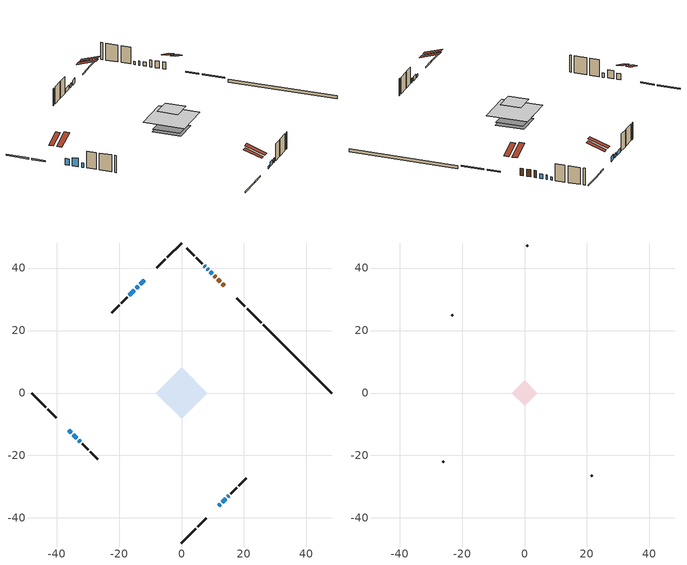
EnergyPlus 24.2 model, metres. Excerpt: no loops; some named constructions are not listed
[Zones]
conditioned space
 floor adiabatic (Floor2 construction): -5.45,0 0,5.45 5.45,0 0,-5.45 z0.15
 floor adiabatic (AdiabaticFloorConstruction): -8.18,0 0,8.18 8.18,0 0,-8.18 z2.59
 floor foundation (Slab1 construction): -5.46,0.24 -0.24,5.46 5.46,-0.24 0.24,-5.46 z-0.76
 wall outside (RimJoist1 construction): 0,-48 4.55,-43.45 / -48,0 -43.45,-4.55 / 0,48 -4.55,43.45 / 25.51,22.49 20.96,27.04 z0.15:0.45
 wall outside (RimJoist2 construction): 5.21,-42.8 7.88,-40.12 / -42.8,-5.21 -40.12,-7.88 / -5.21,42.8 -7.88,40.12 / 20.31,27.7 17.63,30.37 z0.15:0.45
 wall outside (AdiabaticWallConstruction 1): 13.64,34.37 13.06,34.95 / 12.4,35.6 11.55,36.46 / 10.89,37.11 10.45,37.56 z0.15:2.18
 wall outside (AdiabaticWallConstruction): 9.79,38.21 9.14,38.86 / 13.07,-34.93 14.15,-33.85 / 8.49,39.51 8.21,39.8 / -32.82,-15.18 -32.45,-15.56 / 14.81,-33.2 15.15,-32.86 z0.15:1.37; -11.88,36.13 -13.17,34.83 z0.15:1.55; -13.83,34.18 -14.46,33.55 z0.15:1.24; 11.88,-36.13 12.42,-35.59 z0.15:0.86; -36.13,-11.88 -35.35,-12.65 z0.15:1.96; -34.7,-13.31 -33.47,-14.53 z0.15:2.54; -15.11,32.89 -16.68,31.33 z0.15:1.25; 7.55,40.45 7.25,40.76 z0.15:1.01
 wall outside (Wall1 construction): 15.8,-32.2 17.68,-30.32 / -31.79,-16.21 -29.91,-18.09 / -17.33,30.67 -19.21,28.79 / 6.59,41.41 4.71,43.29 z0.15:5.03
 wall outside (Wall2 construction): 18.34,-29.67 20.76,-27.25 / -29.26,-18.75 -26.83,-21.17 / -19.87,28.14 -22.29,25.71 / 4.05,43.95 1.63,46.37 z0.15:5.03
 wall foundation (FoundationWall1 construction): 48,0 26.17,21.83 z-0.76:0.15
 window (WindowConstruction): 9.79,38.21 9.15,38.86 z0.15:1.37
 window (WindowConstruction 4): -11.88,36.13 -13.17,34.83 z0.15:1.55
 window (WindowConstruction 5): -13.83,34.18 -14.46,33.55 z0.15:1.24
 window (WindowConstruction 6): 11.88,-36.13 12.42,-35.59 z0.15:0.86
 window (WindowConstruction 7): -36.13,-11.88 -35.35,-12.65 z0.15:1.95
 window (WindowConstruction 8): -34.7,-13.31 -33.47,-14.53 z0.15:2.54
 window (WindowConstruction 1): -15.11,32.89 -16.68,31.33 z0.15:1.24
 window (WindowConstruction 2): 13.07,-34.93 14.15,-33.85 z0.15:1.37
 window (WindowConstruction 9): 8.49,39.51 8.21,39.79 z0.15:1.37
 window (WindowConstruction 10): -32.82,-15.19 -32.45,-15.56 z0.15:1.37
 window (WindowConstruction 11): 14.81,-33.2 15.15,-32.86 z0.15:1.37
 window (WindowConstruction 3): 7.55,40.45 7.25,40.76 z0.15:1.01
 door (Door): 13.63,34.37 13.06,34.95 z0.15:2.18
 door (Door 1): 12.4,35.6 11.55,36.46 z0.15:2.18
 door (Door 2): 10.89,37.11 10.45,37.55 z0.15:2.18
 ceiling adiabatic (AdiabaticFloorConstruction): 0,-8.18 8.18,0 0,8.18 -8.18,0 z2.59
 roof outside (Roof1 construction): 9.51,-38.5,5.03 5.84,-34.83,6.76 4.87,-35.8,6.76 8.54,-39.46,5.03; -38.5,-9.51,5.03 -34.83,-5.84,6.76 -35.8,-4.87,6.76 -39.46,-8.54,5.03; -9.51,38.5,5.03 -5.84,34.83,6.76 -4.87,35.8,6.76 -8.54,39.46,5.03; 16.01,32,5.03 12.34,28.33,6.76 13.3,27.36,6.76 16.97,31.03,5.03
attic - vented
 floor to conditioned space (Floor1 construction Reversed): -4.12,0 0,4.12 4.12,0 0,-4.12 z5.03
 wall outside (Wall3 construction): 21.42,-26.59 21.73,-26.27 / -26.18,-21.83 -25.86,-22.15 / -22.95,25.06 -23.27,24.74 / 0.98,47.03 0.66,47.35 z0.15:5.03
 roof outside (Roof2 construction): 11.22,-36.78,5.03 7.2,-32.76,6.92 6.15,-33.82,6.92 10.16,-37.84,5.03; -36.78,-11.22,5.03 -32.76,-7.2,6.92 -33.82,-6.15,6.92 -37.84,-10.16,5.03; -11.22,36.78,5.03 -7.2,32.76,6.92 -6.15,33.82,6.92 -10.16,37.84,5.03; 14.29,33.71,5.03 10.27,29.69,6.92 11.33,28.64,6.92 15.35,32.65,5.03
[Material] Roughness=Rough; Thermal Absorptance=0.9
Name | Thickness {m} | Conductivity {W/m-K} | Density {kg/m3} | Specific Heat {J/kg-K} | Solar Absorptance | Visible Absorptance
ceiling loosefill ins | 0.0846667 | 0.0480833 | 16.02 | 1046.75 | 0.7 | 0.7
ceiling stud and cavity | 0.1397 | 0.100938 | 65.682 | 1177.47 | 0.7 | 0.7
gypsum board | 0.0127 | 0.160291 | 801 | 837.4 | 0.6 | 0.6
[Construction]
Floor1 construction: ceiling loosefill ins, ceiling stud and cavity, gypsum board
[EnergyManagementSystem:OutputVariable] Type of Data in Variable=Summed; Update Frequency=ZoneTimestep
Name | EMS Variable | EMS Program or Subroutine | Units
loads_clg_windows_solar_annual_outvar; Energy Management System Output Variable 32 | loads_clg_windows_solar | component_loads_program | J
loads_clg_skylights_conduction_annual_outvar; Energy Management System Output Variable 33 | loads_clg_skylights_conduction | component_loads_program | J
loads_clg_skylights_solar_annual_outvar; Energy Management System Output Variable 34 | loads_clg_skylights_solar | component_loads_program | J
loads_clg_floors_annual_outvar; Energy Management System Output Variable 35 | loads_clg_floors | component_loads_program | J
loads_clg_slabs_annual_outvar; Energy Management System Output Variable 36 | loads_clg_slabs | component_loads_program | J
loads_clg_internal_mass_annual_outvar; Energy Management System Output Variable 37 | loads_clg_internal_mass | component_loads_program | J
loads_clg_infil_annual_outvar; Energy Management System Output Variable 38 | loads_clg_infil | component_loads_program | J
loads_clg_natvent_annual_outvar; Energy Management System Output Variable 39 | loads_clg_natvent | component_loads_program | J
loads_clg_mechvent_annual_outvar; Energy Management System Output Variable 40 | loads_clg_mechvent | component_loads_program | J
loads_clg_whf_annual_outvar; Energy Management System Output Variable 41 | loads_clg_whf | component_loads_program | J
loads_clg_ducts_annual_outvar; Energy Management System Output Variable 42 | loads_clg_ducts | component_loads_program | J
loads_clg_intgains_annual_outvar; Energy Management System Output Variable 43 | loads_clg_intgains | component_loads_program | J
loads_clg_lighting_annual_outvar; Energy Management System Output Variable 44 | loads_clg_lighting | component_loads_program | J
loads_htg_tot_annual_outvar; Energy Management System Output Variable 1; Energy Management System Output Variable 45 | loads_htg_tot | total_loads_program | J
loads_clg_tot_annual_outvar; Energy Management System Output Variable 2; Energy Management System Output Variable 46 | loads_clg_tot | total_loads_program | J
Energy Management System Output Variable 3 | htg_unmet_hours | unmet_hours_program | hr
Energy Management System Output Variable 4 | clg_unmet_hours | unmet_hours_program | hr
Energy Management System Output Variable 5 | loads_htg_roofs | component_loads_program | J
Energy Management System Output Variable 6 | loads_htg_ceilings | component_loads_program | J
Energy Management System Output Variable 7 | loads_htg_walls | component_loads_program | J
Energy Management System Output Variable 8 | loads_htg_rim_joists | component_loads_program | J
Energy Management System Output Variable 9 | loads_htg_foundation_walls | component_loads_program | J
Energy Management System Output Variable 10 | loads_htg_doors | component_loads_program | J
Energy Management System Output Variable 11 | loads_htg_windows_conduction | component_loads_program | J
Energy Management System Output Variable 12 | loads_htg_windows_solar | component_loads_program | J
Energy Management System Output Variable 13 | loads_htg_skylights_conduction | component_loads_program | J
Energy Management System Output Variable 14 | loads_htg_skylights_solar | component_loads_program | J
Energy Management System Output Variable 15 | loads_htg_floors | component_loads_program | J
Energy Management System Output Variable 16 | loads_htg_slabs | component_loads_program | J
Energy Management System Output Variable 17 | loads_htg_internal_mass | component_loads_program | J
Energy Management System Output Variable 18 | loads_htg_infil | component_loads_program | J
Energy Management System Output Variable 19 | loads_htg_natvent | component_loads_program | J
Energy Management System Output Variable 20 | loads_htg_mechvent | component_loads_program | J
Energy Management System Output Variable 21 | loads_htg_whf | component_loads_program | J
Energy Management System Output Variable 22 | loads_htg_ducts | component_loads_program | J
Energy Management System Output Variable 23 | loads_htg_intgains | component_loads_program | J
Energy Management System Output Variable 24 | loads_htg_lighting | component_loads_program | J
Energy Management System Output Variable 25 | loads_clg_roofs | component_loads_program | J
Energy Management System Output Variable 26 | loads_clg_ceilings | component_loads_program | J
Energy Management System Output Variable 27 | loads_clg_walls | component_loads_program | J
Energy Management System Output Variable 28 | loads_clg_rim_joists | component_loads_program | J
Energy Management System Output Variable 29 | loads_clg_foundation_walls | component_loads_program | J
Energy Management System Output Variable 30 | loads_clg_doors | component_loads_program | J
Energy Management System Output Variable 31 | loads_clg_windows_conduction | component_loads_program | J
[Schedule:Day:Interval]
interior lighting schedule day: No, 01:00, 0.108182, 04:00, 0.0901515, 05:00, 0.0991667, 06:00, 0.162273, 07:00, 0.270455, 08:00, 0.342576, 10:00, 0.369621, 11:00, 0.351591, 12:00, 0.333561, 13:00, 0.324545, 14:00, 0.31553, 15:00, 0.333561, 16:00, 0.369621, 17:00, 0.450758, 18:00, 0.585985, 19:00, 0.775303, 20:00, 0.955606, 21:00, 0.991667, 22:00, 0.712197, 23:00, 0.360606, 24:00, 0.162273
interior lighting schedule day 1: No, 01:00, 0.100909, 04:00, 0.0840909, 05:00, 0.0925, 06:00, 0.151364, 07:00, 0.252273, 08:00, 0.319545, 10:00, 0.344773, 11:00, 0.327955, 12:00, 0.311136, 13:00, 0.302727, 14:00, 0.294318, 15:00, 0.311136, 16:00, 0.344773, 17:00, 0.420455, 18:00, 0.546591, 19:00, 0.723182, 20:00, 0.891364, 21:00, 0.925, 22:00, 0.664318, 23:00, 0.336364, 24:00, 0.151364
interior lighting schedule day 2: No, 01:00, 0.0927273, 04:00, 0.0772727, 05:00, 0.085, 06:00, 0.139091, 07:00, 0.231818, 08:00, 0.293636, 10:00, 0.316818, 11:00, 0.301364, 12:00, 0.285909, 13:00, 0.278182, 14:00, 0.270455, 15:00, 0.285909, 16:00, 0.316818, 17:00, 0.386364, 18:00, 0.502273, 19:00, 0.664545, 20:00, 0.819091, 21:00, 0.85, 22:00, 0.610455, 23:00, 0.309091, 24:00, 0.139091
interior lighting schedule day 3: No, 01:00, 0.0845455, 04:00, 0.0704545, 05:00, 0.0775, 06:00, 0.126818, 07:00, 0.211364, 08:00, 0.267727, 10:00, 0.288864, 11:00, 0.274773, 12:00, 0.260682, 13:00, 0.253636, 14:00, 0.246591, 15:00, 0.260682, 16:00, 0.288864, 17:00, 0.352273, 18:00, 0.457955, 19:00, 0.605909, 20:00, 0.746818, 21:00, 0.775, 22:00, 0.556591, 23:00, 0.281818, 24:00, 0.126818
interior lighting schedule day 4: No, 01:00, 0.0763636, 04:00, 0.0636364, 05:00, 0.07, 06:00, 0.114545, 07:00, 0.190909, 08:00, 0.241818, 10:00, 0.260909, 11:00, 0.248182, 12:00, 0.235455, 13:00, 0.229091, 14:00, 0.222727, 15:00, 0.235455, 16:00, 0.260909, 17:00, 0.318182, 18:00, 0.413636, 19:00, 0.547273, 20:00, 0.674545, 21:00, 0.7, 22:00, 0.502727, 23:00, 0.254545, 24:00, 0.114545
interior lighting schedule day 5: No, 01:00, 0.0727273, 04:00, 0.0606061, 05:00, 0.0666667, 06:00, 0.109091, 07:00, 0.181818, 08:00, 0.230303, 10:00, 0.248485, 11:00, 0.236364, 12:00, 0.224242, 13:00, 0.218182, 14:00, 0.212121, 15:00, 0.224242, 16:00, 0.248485, 17:00, 0.30303, 18:00, 0.393939, 19:00, 0.521212, 20:00, 0.642424, 21:00, 0.666667, 22:00, 0.478788, 23:00, 0.242424, 24:00, 0.109091
interior lighting schedule day 6: No, 01:00, 0.0745455, 04:00, 0.0621212, 05:00, 0.0683333, 06:00, 0.111818, 07:00, 0.186364, 08:00, 0.236061, 10:00, 0.254697, 11:00, 0.242273, 12:00, 0.229848, 13:00, 0.223636, 14:00, 0.217424, 15:00, 0.229848, 16:00, 0.254697, 17:00, 0.310606, 18:00, 0.403788, 19:00, 0.534242, 20:00, 0.658485, 21:00, 0.683333, 22:00, 0.490758, 23:00, 0.248485, 24:00, 0.111818
interior lighting schedule day 7: No, 01:00, 0.08, 04:00, 0.0666667, 05:00, 0.0733333, 06:00, 0.12, 07:00, 0.2, 08:00, 0.253333, 10:00, 0.273333, 11:00, 0.26, 12:00, 0.246667, 13:00, 0.24, 14:00, 0.233333, 15:00, 0.246667, 16:00, 0.273333, 17:00, 0.333333, 18:00, 0.433333, 19:00, 0.573333, 20:00, 0.706667, 21:00, 0.733333, 22:00, 0.526667, 23:00, 0.266667, 24:00, 0.12
interior lighting schedule day 8: No, 01:00, 0.0890909, 04:00, 0.0742424, 05:00, 0.0816667, 06:00, 0.133636, 07:00, 0.222727, 08:00, 0.282121, 10:00, 0.304394, 11:00, 0.289545, 12:00, 0.274697, 13:00, 0.267273, 14:00, 0.259848, 15:00, 0.274697, 16:00, 0.304394, 17:00, 0.371212, 18:00, 0.482576, 19:00, 0.638485, 20:00, 0.78697, 21:00, 0.816667, 22:00, 0.586515, 23:00, 0.29697, 24:00, 0.133636
interior lighting schedule day 9: No, 01:00, 0.0972727, 04:00, 0.0810606, 05:00, 0.0891667, 06:00, 0.145909, 07:00, 0.243182, 08:00, 0.30803, 10:00, 0.332348, 11:00, 0.316136, 12:00, 0.299924, 13:00, 0.291818, 14:00, 0.283712, 15:00, 0.299924, 16:00, 0.332348, 17:00, 0.405303, 18:00, 0.526894, 19:00, 0.697121, 20:00, 0.859242, 21:00, 0.891667, 22:00, 0.640379, 23:00, 0.324242, 24:00, 0.145909
interior lighting schedule day 10: No, 01:00, 0.105455, 04:00, 0.0878788, 05:00, 0.0966667, 06:00, 0.158182, 07:00, 0.263636, 08:00, 0.333939, 10:00, 0.360303, 11:00, 0.342727, 12:00, 0.325152, 13:00, 0.316364, 14:00, 0.307576, 15:00, 0.325152, 16:00, 0.360303, 17:00, 0.439394, 18:00, 0.571212, 19:00, 0.755758, 20:00, 0.931515, 21:00, 0.966667, 22:00, 0.694242, 23:00, 0.351515, 24:00, 0.158182
interior lighting schedule day 11: No, 01:00, 0.109091, 04:00, 0.0909091, 05:00, 0.1, 06:00, 0.163636, 07:00, 0.272727, 08:00, 0.345455, 10:00, 0.372727, 11:00, 0.354545, 12:00, 0.336364, 13:00, 0.327273, 14:00, 0.318182, 15:00, 0.336364, 16:00, 0.372727, 17:00, 0.454545, 18:00, 0.590909, 19:00, 0.781818, 20:00, 0.963636, 21:00, 1, 22:00, 0.718182, 23:00, 0.363636, 24:00, 0.163636
interior lighting schedule default day; occupants schedule default day; clothes dryer schedule default day; cooking range schedule default day; mech vent bath fan 0 schedule default day; misc plug loads schedule default day; general water use schedule default day; heating setpoint default day; cooling setpoint default day; clothes dryer exhaust 0 schedule default day; cooling season schedule day; cooling season schedule day 2; cooling season schedule default day; exterior lighting schedule default day; natural vent schedule default day: No, 24:00, 0
occupants schedule day: No, 05:00, 0.426829, 06:00, 0.719512, 07:00, 1, 08:00, 0.670732, 09:00, 0.329268, 14:00, 0.170732, 15:00, 0.231707, 16:00, 0.329268, 17:00, 0.5, 18:00, 0.670732, 19:00, 0.829268, 21:00, 1, 22:00, 0.853659, 23:00, 0.646341, 24:00, 0.426829
clothes dryer schedule day; clothes dryer exhaust 0 schedule day: No, 01:00, 0.123457, 02:00, 0.0740741, 03:00, 0.0493827, 04:00, 0.0246914, 05:00, 0.0493827, 06:00, 0.0740741, 07:00, 0.197531, 08:00, 0.395062, 09:00, 0.592593, 10:00, 0.839506, 11:00, 0.962963, 12:00, 1, 13:00, 0.91358, 14:00, 0.82716, 15:00, 0.716049, 16:00, 0.753086, 17:00, 0.679012, 18:00, 0.666667, 20:00, 0.62963, 21:00, 0.641975, 22:00, 0.666667, 23:00, 0.54321, 24:00, 0.296296
cooking range schedule day: No, 05:00, 0.0597015, 06:00, 0.11194, 07:00, 0.171642, 08:00, 0.291045, 11:00, 0.343284, 12:00, 0.402985, 13:00, 0.462687, 14:00, 0.343284, 15:00, 0.291045, 16:00, 0.402985, 17:00, 0.567164, 18:00, 1, 19:00, 0.850746, 20:00, 0.432836, 21:00, 0.291045, 22:00, 0.231343, 23:00, 0.171642, 24:00, 0.11194
mech vent bath fan 0 schedule day: No, 07:00, 0, 08:00, 1, 09:00, 0.2, 24:00, 0
misc plug loads schedule day: No, 06:00, 0.705882, 07:00, 0.745098, 08:00, 0.803922, 15:00, 0.823529, 16:00, 0.862745, 17:00, 0.921569, 18:00, 0.980392, 19:00, 1, 20:00, 0.980392, 21:00, 0.941176, 22:00, 0.862745, 23:00, 0.784314, 24:00, 0.72549
general water use schedule day: No, 01:00, 0.315068, 03:00, 0.287671, 04:00, 0.342466, 05:00, 0.369863, 06:00, 0.520548, 07:00, 0.60274, 08:00, 0.534247, 10:00, 0.506849, 11:00, 0.465753, 14:00, 0.479452, 15:00, 0.534247, 16:00, 0.589041, 17:00, 0.69863, 18:00, 0.876712, 19:00, 0.890411, 20:00, 0.986301, 21:00, 1, 22:00, 0.863014, 23:00, 0.616438, 24:00, 0.465753
heating setpoint day: No, 07:00, 18, 23:00, 21, 24:00, 18
cooling setpoint day: No, 24:00, 25
cooling season schedule day 1: No, 24:00, 1
exterior lighting schedule day: No, 01:00, 0.566667, 03:00, 0.524167, 05:00, 0.495833, 06:00, 0.5525, 07:00, 0.623333, 08:00, 0.580833, 09:00, 0.439167, 10:00, 0.354167, 12:00, 0.34, 13:00, 0.354167, 14:00, 0.396667, 15:00, 0.425, 16:00, 0.495833, 17:00, 0.623333, 18:00, 0.793333, 19:00, 0.906667, 20:00, 0.963333, 21:00, 0.991667, 22:00, 0.920833, 23:00, 0.793333, 24:00, 0.665833
exterior lighting schedule day 1: No, 01:00, 0.528571, 03:00, 0.488929, 05:00, 0.4625, 06:00, 0.515357, 07:00, 0.581429, 08:00, 0.541786, 09:00, 0.409643, 10:00, 0.330357, 12:00, 0.317143, 13:00, 0.330357, 14:00, 0.37, 15:00, 0.396429, 16:00, 0.4625, 17:00, 0.581429, 18:00, 0.74, 19:00, 0.845714, 20:00, 0.898571, 21:00, 0.925, 22:00, 0.858929, 23:00, 0.74, 24:00, 0.621071
exterior lighting schedule day 10: No, 01:00, 0.552381, 03:00, 0.510952, 05:00, 0.483333, 06:00, 0.538571, 07:00, 0.607619, 08:00, 0.56619, 09:00, 0.428095, 10:00, 0.345238, 12:00, 0.331429, 13:00, 0.345238, 14:00, 0.386667, 15:00, 0.414286, 16:00, 0.483333, 17:00, 0.607619, 18:00, 0.773333, 19:00, 0.88381, 20:00, 0.939048, 21:00, 0.966667, 22:00, 0.897619, 23:00, 0.773333, 24:00, 0.649048
exterior lighting schedule day 11: No, 01:00, 0.571429, 03:00, 0.528571, 05:00, 0.5, 06:00, 0.557143, 07:00, 0.628571, 08:00, 0.585714, 09:00, 0.442857, 10:00, 0.357143, 12:00, 0.342857, 13:00, 0.357143, 14:00, 0.4, 15:00, 0.428571, 16:00, 0.5, 17:00, 0.628571, 18:00, 0.8, 19:00, 0.914286, 20:00, 0.971429, 21:00, 1, 22:00, 0.928571, 23:00, 0.8, 24:00, 0.671429
exterior lighting schedule day 2: No, 01:00, 0.485714, 03:00, 0.449286, 05:00, 0.425, 06:00, 0.473571, 07:00, 0.534286, 08:00, 0.497857, 09:00, 0.376429, 10:00, 0.303571, 12:00, 0.291429, 13:00, 0.303571, 14:00, 0.34, 15:00, 0.364286, 16:00, 0.425, 17:00, 0.534286, 18:00, 0.68, 19:00, 0.777143, 20:00, 0.825714, 21:00, 0.85, 22:00, 0.789286, 23:00, 0.68, 24:00, 0.570714
exterior lighting schedule day 3: No, 01:00, 0.442857, 03:00, 0.409643, 05:00, 0.3875, 06:00, 0.431786, 07:00, 0.487143, 08:00, 0.453929, 09:00, 0.343214, 10:00, 0.276786, 12:00, 0.265714, 13:00, 0.276786, 14:00, 0.31, 15:00, 0.332143, 16:00, 0.3875, 17:00, 0.487143, 18:00, 0.62, 19:00, 0.708571, 20:00, 0.752857, 21:00, 0.775, 22:00, 0.719643, 23:00, 0.62, 24:00, 0.520357
exterior lighting schedule day 4: No, 01:00, 0.4, 03:00, 0.37, 05:00, 0.35, 06:00, 0.39, 07:00, 0.44, 08:00, 0.41, 09:00, 0.31, 10:00, 0.25, 12:00, 0.24, 13:00, 0.25, 14:00, 0.28, 15:00, 0.3, 16:00, 0.35, 17:00, 0.44, 18:00, 0.56, 19:00, 0.64, 20:00, 0.68, 21:00, 0.7, 22:00, 0.65, 23:00, 0.56, 24:00, 0.47
exterior lighting schedule day 5: No, 01:00, 0.380952, 03:00, 0.352381, 05:00, 0.333333, 06:00, 0.371429, 07:00, 0.419048, 08:00, 0.390476, 09:00, 0.295238, 10:00, 0.238095, 12:00, 0.228571, 13:00, 0.238095, 14:00, 0.266667, 15:00, 0.285714, 16:00, 0.333333, 17:00, 0.419048, 18:00, 0.533333, 19:00, 0.609524, 20:00, 0.647619, 21:00, 0.666667, 22:00, 0.619048, 23:00, 0.533333, 24:00, 0.447619
exterior lighting schedule day 6: No, 01:00, 0.390476, 03:00, 0.36119, 05:00, 0.341667, 06:00, 0.380714, 07:00, 0.429524, 08:00, 0.400238, 09:00, 0.302619, 10:00, 0.244048, 12:00, 0.234286, 13:00, 0.244048, 14:00, 0.273333, 15:00, 0.292857, 16:00, 0.341667, 17:00, 0.429524, 18:00, 0.546667, 19:00, 0.624762, 20:00, 0.66381, 21:00, 0.683333, 22:00, 0.634524, 23:00, 0.546667, 24:00, 0.45881
exterior lighting schedule day 7: No, 01:00, 0.419048, 03:00, 0.387619, 05:00, 0.366667, 06:00, 0.408571, 07:00, 0.460952, 08:00, 0.429524, 09:00, 0.324762, 10:00, 0.261905, 12:00, 0.251429, 13:00, 0.261905, 14:00, 0.293333, 15:00, 0.314286, 16:00, 0.366667, 17:00, 0.460952, 18:00, 0.586667, 19:00, 0.670476, 20:00, 0.712381, 21:00, 0.733333, 22:00, 0.680952, 23:00, 0.586667, 24:00, 0.492381
exterior lighting schedule day 8: No, 01:00, 0.466667, 03:00, 0.431667, 05:00, 0.408333, 06:00, 0.455, 07:00, 0.513333, 08:00, 0.478333, 09:00, 0.361667, 10:00, 0.291667, 12:00, 0.28, 13:00, 0.291667, 14:00, 0.326667, 15:00, 0.35, 16:00, 0.408333, 17:00, 0.513333, 18:00, 0.653333, 19:00, 0.746667, 20:00, 0.793333, 21:00, 0.816667, 22:00, 0.758333, 23:00, 0.653333, 24:00, 0.548333
exterior lighting schedule day 9: No, 01:00, 0.509524, 03:00, 0.47131, 05:00, 0.445833, 06:00, 0.496786, 07:00, 0.560476, 08:00, 0.522262, 09:00, 0.394881, 10:00, 0.318452, 12:00, 0.305714, 13:00, 0.318452, 14:00, 0.356667, 15:00, 0.382143, 16:00, 0.445833, 17:00, 0.560476, 18:00, 0.713333, 19:00, 0.815238, 20:00, 0.86619, 21:00, 0.891667, 22:00, 0.827976, 23:00, 0.713333, 24:00, 0.59869
[Schedule:Week:Daily]
heating setpoint Week Rule - Jan1-Dec31: heating setpoint day, heating setpoint day, heating setpoint day, heating setpoint day, heating setpoint day, heating setpoint day, heating setpoint day, heating setpoint default day, heating setpoint default day, heating setpoint default day, heating setpoint default day, heating setpoint default day
cooling setpoint Week Rule - Jan1-Dec31: cooling setpoint day, cooling setpoint day, cooling setpoint day, cooling setpoint day, cooling setpoint day, cooling setpoint day, cooling setpoint day, cooling setpoint default day, cooling setpoint default day, cooling setpoint default day, cooling setpoint default day, cooling setpoint default day
clothes dryer exhaust 0 schedule Week Rule - Jan1-Dec31: clothes dryer exhaust 0 schedule day, clothes dryer exhaust 0 schedule day, clothes dryer exhaust 0 schedule day, clothes dryer exhaust 0 schedule day, clothes dryer exhaust 0 schedule day, clothes dryer exhaust 0 schedule day, clothes dryer exhaust 0 schedule day, clothes dryer exhaust 0 schedule default day, clothes dryer exhaust 0 schedule default day, clothes dryer exhaust 0 schedule default day, clothes dryer exhaust 0 schedule default day, clothes dryer exhaust 0 schedule default day
cooling season schedule Week Rule - Jan1-May26: cooling season schedule day, cooling season schedule day, cooling season schedule day, cooling season schedule day, cooling season schedule day, cooling season schedule day, cooling season schedule day, cooling season schedule default day, cooling season schedule default day, cooling season schedule default day, cooling season schedule default day, cooling season schedule default day
cooling season schedule Week Rule - May27-Jun2: cooling season schedule day, cooling season schedule day, cooling season schedule day, cooling season schedule day, cooling season schedule day, cooling season schedule day 1, cooling season schedule day 1, cooling season schedule default day, cooling season schedule default day, cooling season schedule default day, cooling season schedule default day, cooling season schedule default day
cooling season schedule Week Rule - Jun3-Aug25: cooling season schedule day 1, cooling season schedule day 1, cooling season schedule day 1, cooling season schedule day 1, cooling season schedule day 1, cooling season schedule day 1, cooling season schedule day 1, cooling season schedule default day, cooling season schedule default day, cooling season schedule default day, cooling season schedule default day, cooling season schedule default day
cooling season schedule Week Rule - Aug26-Sep1: cooling season schedule day 1, cooling season schedule day 1, cooling season schedule day 1, cooling season schedule day 1, cooling season schedule day 1, cooling season schedule day 1, cooling season schedule day 2, cooling season schedule default day, cooling season schedule default day, cooling season schedule default day, cooling season schedule default day, cooling season schedule default day
cooling season schedule Week Rule - Sep2-Dec31: cooling season schedule day 2, cooling season schedule day 2, cooling season schedule day 2, cooling season schedule day 2, cooling season schedule day 2, cooling season schedule day 2, cooling season schedule day 2, cooling season schedule default day, cooling season schedule default day, cooling season schedule default day, cooling season schedule default day, cooling season schedule default day
exterior lighting schedule Week Rule - Aug5-Aug25: exterior lighting schedule day 7, exterior lighting schedule day 7, exterior lighting schedule day 7, exterior lighting schedule day 7, exterior lighting schedule day 7, exterior lighting schedule day 7, exterior lighting schedule day 7, exterior lighting schedule default day, exterior lighting schedule default day, exterior lighting schedule default day, exterior lighting schedule default day, exterior lighting schedule default day
exterior lighting schedule Week Rule - Aug26-Sep1: exterior lighting schedule day 7, exterior lighting schedule day 7, exterior lighting schedule day 7, exterior lighting schedule day 7, exterior lighting schedule day 7, exterior lighting schedule day 7, exterior lighting schedule day 8, exterior lighting schedule default day, exterior lighting schedule default day, exterior lighting schedule default day, exterior lighting schedule default day, exterior lighting schedule default day
exterior lighting schedule Week Rule - Sep2-Sep29: exterior lighting schedule day 8, exterior lighting schedule day 8, exterior lighting schedule day 8, exterior lighting schedule day 8, exterior lighting schedule day 8, exterior lighting schedule day 8, exterior lighting schedule day 8, exterior lighting schedule default day, exterior lighting schedule default day, exterior lighting schedule default day, exterior lighting schedule default day, exterior lighting schedule default day
exterior lighting schedule Week Rule - Sep30-Oct6: exterior lighting schedule day 8, exterior lighting schedule day 9, exterior lighting schedule day 9, exterior lighting schedule day 9, exterior lighting schedule day 9, exterior lighting schedule day 9, exterior lighting schedule day 9, exterior lighting schedule default day, exterior lighting schedule default day, exterior lighting schedule default day, exterior lighting schedule default day, exterior lighting schedule default day
exterior lighting schedule Week Rule - Oct7-Oct27: exterior lighting schedule day 9, exterior lighting schedule day 9, exterior lighting schedule day 9, exterior lighting schedule day 9, exterior lighting schedule day 9, exterior lighting schedule day 9, exterior lighting schedule day 9, exterior lighting schedule default day, exterior lighting schedule default day, exterior lighting schedule default day, exterior lighting schedule default day, exterior lighting schedule default day
exterior lighting schedule Week Rule - Oct28-Nov3: exterior lighting schedule day 9, exterior lighting schedule day 9, exterior lighting schedule day 9, exterior lighting schedule day 9, exterior lighting schedule day 10, exterior lighting schedule day 10, exterior lighting schedule day 10, exterior lighting schedule default day, exterior lighting schedule default day, exterior lighting schedule default day, exterior lighting schedule default day, exterior lighting schedule default day
exterior lighting schedule Week Rule - Nov4-Nov24: exterior lighting schedule day 10, exterior lighting schedule day 10, exterior lighting schedule day 10, exterior lighting schedule day 10, exterior lighting schedule day 10, exterior lighting schedule day 10, exterior lighting schedule day 10, exterior lighting schedule default day, exterior lighting schedule default day, exterior lighting schedule default day, exterior lighting schedule default day, exterior lighting schedule default day
exterior lighting schedule Week Rule - Nov25-Dec1: exterior lighting schedule day 10, exterior lighting schedule day 10, exterior lighting schedule day 10, exterior lighting schedule day 10, exterior lighting schedule day 10, exterior lighting schedule day 10, exterior lighting schedule day 11, exterior lighting schedule default day, exterior lighting schedule default day, exterior lighting schedule default day, exterior lighting schedule default day, exterior lighting schedule default day
exterior lighting schedule Week Rule - Dec2-Dec31: exterior lighting schedule day 11, exterior lighting schedule day 11, exterior lighting schedule day 11, exterior lighting schedule day 11, exterior lighting schedule day 11, exterior lighting schedule day 11, exterior lighting schedule day 11, exterior lighting schedule default day, exterior lighting schedule default day, exterior lighting schedule default day, exterior lighting schedule default day, exterior lighting schedule default day
natural vent schedule Week Rule - Jan1-Dec31: natural vent schedule default day, natural vent schedule default day, natural vent schedule default day, natural vent schedule default day, natural vent schedule default day, natural vent schedule default day, natural vent schedule default day, natural vent schedule default day, natural vent schedule default day, natural vent schedule default day, natural vent schedule default day, natural vent schedule default day
[Schedule:Year]
heating setpoint: heating setpoint Week Rule - Jan1-Dec31, 1, 1, 12, 31
cooling setpoint: cooling setpoint Week Rule - Jan1-Dec31, 1, 1, 12, 31
clothes dryer exhaust 0 schedule: clothes dryer exhaust 0 schedule Week Rule - Jan1-Dec31, 1, 1, 12, 31
cooling season schedule: cooling season schedule Week Rule - Jan1-May26, 1, 1, 5, 26, cooling season schedule Week Rule - May27-Jun2, 5, 27, 6, 2, cooling season schedule Week Rule - Jun3-Aug25, 6, 3, 8, 25, cooling season schedule Week Rule - Aug26-Sep1, 8, 26, 9, 1, cooling season schedule Week Rule - Sep2-Dec31, 9, 2, 12, 31
natural vent schedule: natural vent schedule Week Rule - Jan1-Dec31, 1, 1, 12, 31
